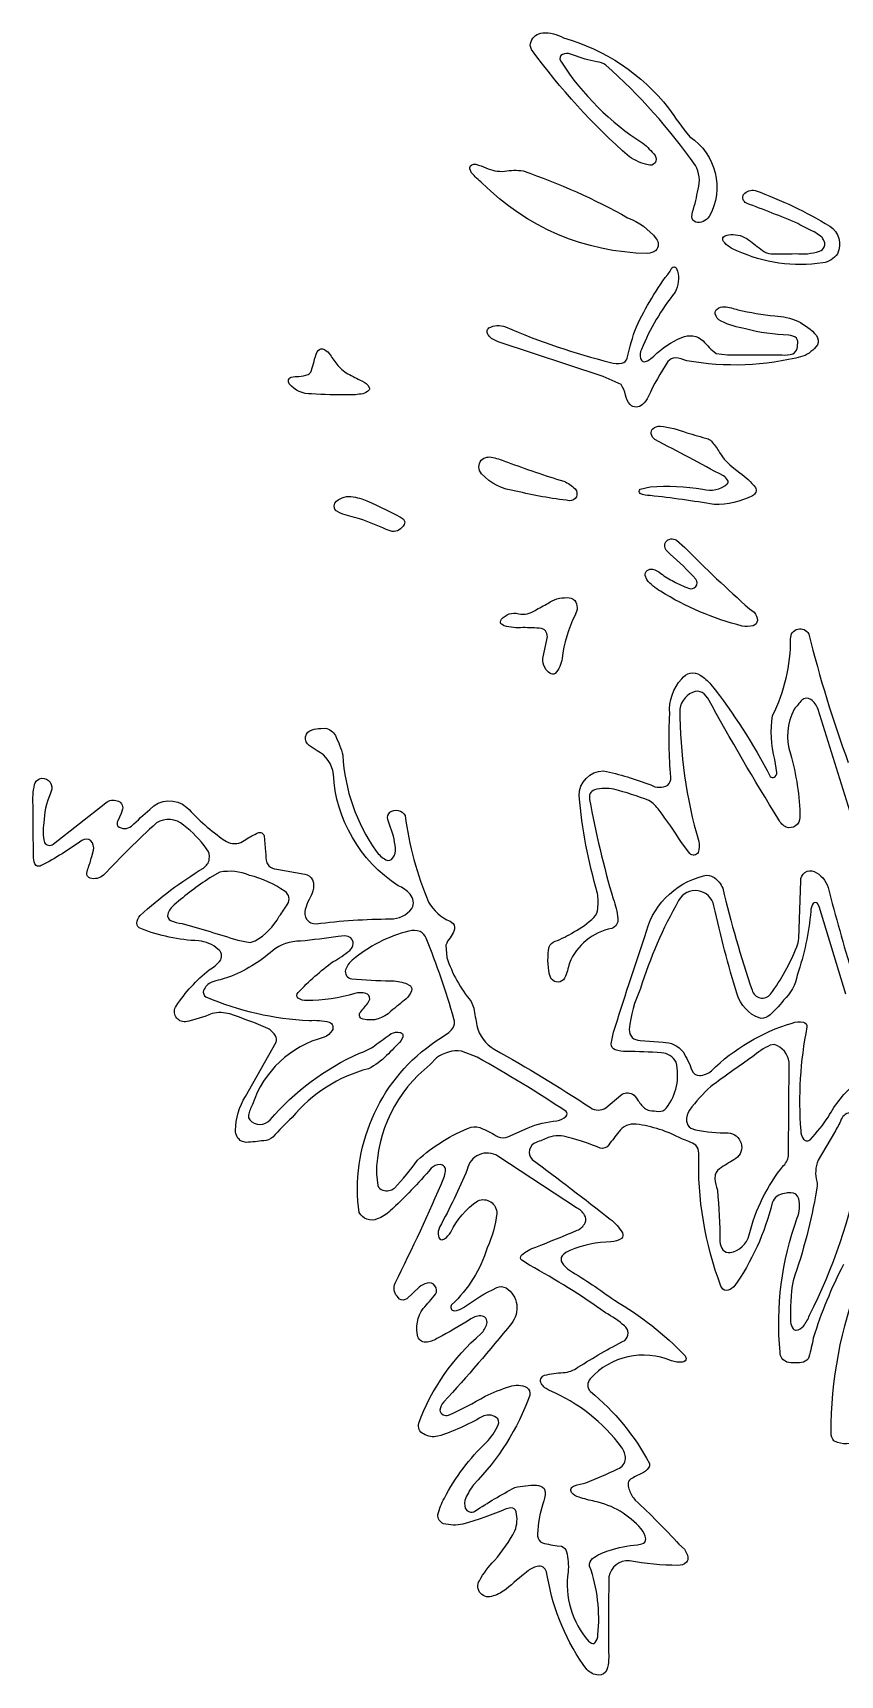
# Model space of a CAD drawing. Header units: metres. Extents: x 2.3 to 24.7, y 0 to 24.7.
# Drawn here: x 2.3 to 6.07, y 16.84 to 24.51 of the extents above; entities that cross this region are included whole.
import ezdxf

# ---------------------------------------------------------------- set-up
doc = ezdxf.new("R2010")
doc.units = ezdxf.units.M

msp = doc.modelspace()

# ---------------------------------------------------------------- linework, layer by layer
at = {"layer": 'Layer 1', "color": 0}
for points in [[(5.37151, 24.02527, -0.3967), (5.46184, 23.65228, -0.3206), (5.39961, 23.62677, -0.3235), (5.38212, 23.65147), (5.38533, 23.6741, 0.0297), (5.41074, 23.7805, 0.204), (5.39787, 23.8919, 0.0578), (4.97999, 24.3598, 0.1136), (4.93803, 24.37611, -0.0552), (4.82885, 24.40684), (4.80481, 24.41443, 0.2244), (4.77044, 24.40519, 0.3521), (4.77228, 24.37347, 0.1069), (5.15225, 23.99543, -0.0643), (5.20977, 23.93735, -0.3354), (5.2098, 23.90326, -0.3355), (5.177, 23.89393, -0.0945), (5.09016, 23.93197, -0.0558), (4.63269, 24.43301, -0.238), (4.63062, 24.47035, -0.2843), (4.68488, 24.51075, -0.1419), (4.7818, 24.48812, -0.1588), (5.27251, 24.15906, 0.012), (5.37151, 24.02527)], [(5.08168, 23.64718, -0.1367), (5.21538, 23.54899, -0.3724), (5.21311, 23.49397, -0.1643), (5.17455, 23.48011, -0.1967), (4.40301, 23.80898, -0.0655), (4.35318, 23.8573), (4.34451, 23.87503, -0.3903), (4.3611, 23.89671, -0.1457), (4.37307, 23.89695, -0.0344), (4.42008, 23.88035, 0.1332), (4.50635, 23.86428, -0.0874), (4.59314, 23.86593, -0.0451), (5.08168, 23.64718)], [(5.592, 23.49303, -0.1377), (5.52916, 23.53659, -0.3598), (5.52982, 23.55761, -0.1699), (5.56348, 23.56817, -0.1858), (5.64678, 23.54309, -0.0085), (5.71132, 23.49406, 0.1857), (5.75271, 23.47851, 0.0224), (5.86472, 23.47931, 0.1034), (5.97786, 23.49048, 0.4838), (5.99658, 23.54451, 0.095), (5.98428, 23.55917, 0.0467), (5.95212, 23.58067, -0.0119), (5.87703, 23.61975, 0.0109), (5.63603, 23.71526, -0.425), (5.62326, 23.75608, -0.2831), (5.67747, 23.77409, -0.0506), (6.02548, 23.6081, -0.3735), (6.06131, 23.47893, -0.2311), (5.99309, 23.43697, -0.1487), (5.592, 23.49303)], [(5.35775, 22.9787, 0.0612), (5.30481, 22.99232, 0.2136), (5.26992, 22.97464, 0.0439), (5.17813, 22.81092, -0.1135), (5.15041, 22.77452, -0.4269), (5.09356, 22.77382, -0.1355), (5.07135, 22.81874, 0.0807), (5.05122, 22.86772), (4.96792, 22.90506), (4.47684, 23.0677, -0.1499), (4.43196, 23.09806, -0.423), (4.43309, 23.13187, -0.2314), (4.51106, 23.13705, 0.0398), (5.00154, 22.97064, 0.1282), (5.05485, 22.96705, 0.2518), (5.07965, 22.99063, -0.0395), (5.1226, 23.13686, -0.0539), (5.28024, 23.39775), (5.28864, 23.41251, -0.4655), (5.30825, 23.41251), (5.31466, 23.39794, -0.1881), (5.30339, 23.29936, 0.07), (5.14589, 23.03164, 0.1701), (5.14127, 22.99039, 0.5462), (5.17446, 22.97889, 0.0348), (5.20406, 23.00034, -0.0912), (5.33422, 23.08732, -0.3083), (5.43445, 23.07166, 0.0562), (5.49456, 23.0134), (5.54745, 23.00698), (5.80362, 23.00599, 0.0874), (5.85364, 23.01113, 0.2331), (5.87264, 23.03631, 0.0766), (5.87575, 23.06997, 0.1728), (5.86977, 23.08402, 0.1755), (5.83398, 23.09816, -0.0551), (5.63217, 23.12767, -0.0682), (5.51803, 23.16336, -0.2484), (5.49111, 23.19871, -0.2859), (5.49946, 23.2204, -0.172), (5.53439, 23.23143, -0.057), (5.59671, 23.21644, 0.0286), (5.76912, 23.18839, -0.2135), (5.96386, 23.09641, -0.238), (5.96796, 23.05276, -0.1395), (5.90003, 22.99949, -0.1082), (5.35775, 22.9787)], [(3.60573, 22.8244, -0.2368), (3.50169, 22.87098, -0.5078), (3.51097, 22.90266, -0.0766), (3.54591, 22.90506, 0.0914), (3.58942, 22.91491, 0.2027), (3.60375, 22.92986), (3.61719, 22.97474, -0.0492), (3.63175, 23.02103, -0.3336), (3.65702, 23.03414, -0.1705), (3.68818, 23.01236, 0.0141), (3.72302, 22.96342, 0.0998), (3.77483, 22.91836, 0.013), (3.84027, 22.88484, -0.1534), (3.87477, 22.85452, -0.3104), (3.87199, 22.83967, -0.1416), (3.84493, 22.82482, -0.0509), (3.77568, 22.81917, -0.0248), (3.60573, 22.8244)], [(5.48645, 22.30654, 0.0165), (5.18718, 22.34873, -0.1189), (5.1407, 22.35882, -0.2718), (5.135, 22.36853, -0.2718), (5.1407, 22.37824), (5.18709, 22.39026, -0.0555), (5.43303, 22.37947, 0.2626), (5.54712, 22.40393, 0.3085), (5.54919, 22.41878, 0.1455), (5.52906, 22.44047, 0.0055), (5.20929, 22.61014, -0.1756), (5.19232, 22.63786, -0.2503), (5.19897, 22.66039, -0.2096), (5.23338, 22.67326, -0.0693), (5.35784, 22.642, -0.0073), (5.45741, 22.61348, -0.1115), (5.47688, 22.59863, -0.0452), (5.51101, 22.54956, 0.0992), (5.57823, 22.47752), (5.60591, 22.45438, -0.0751), (5.67865, 22.38701, -0.4272), (5.66484, 22.3483, -0.1159), (5.48645, 22.30654)], [(4.56028, 22.37008, -0.1827), (4.39929, 22.45056, -0.356), (4.39815, 22.51467, -0.2615), (4.45204, 22.52683, -0.0489), (4.5203, 22.50529, 0.0158), (4.78331, 22.41562, -0.1023), (4.83658, 22.37989, -0.3098), (4.84228, 22.34329, -0.3098), (4.81018, 22.32478, -0.0313), (4.56028, 22.37008)], [(3.83998, 22.33397, -0.0255), (4.02021, 22.24813), (4.03487, 22.23794, -0.3459), (4.03742, 22.21357, -0.3), (3.98202, 22.18019), (3.95383, 22.19023, 0.0312), (3.829, 22.24025, -0.012), (3.74056, 22.26618), (3.71765, 22.27962, -0.3884), (3.72132, 22.32223, -0.2366), (3.80019, 22.34284, -0.0298), (3.83998, 22.33397)], [(5.40093, 21.95768, 0.0253), (5.27982, 22.07582), (5.26228, 22.0942, -0.2866), (5.25941, 22.13215, -0.3853), (5.30966, 22.14045), (5.34893, 22.10632, 0.0168), (5.65069, 21.81969), (5.67276, 21.80343, -0.2074), (5.68756, 21.76557, -0.3097), (5.66757, 21.74082, -0.1198), (5.61609, 21.73903, -0.0766), (5.23546, 21.90163, -0.0878), (5.17073, 21.95593), (5.16347, 21.97503, -0.4814), (5.19756, 22.00487, -0.1372), (5.23673, 21.98493, 0.0696), (5.29745, 21.94754, 0.0409), (5.36666, 21.91582, 0.3345), (5.39957, 21.92381, 0.3346), (5.40093, 21.95768)], [(4.83588, 21.79051, 0.0837), (4.77563, 21.58728, -0.1559), (4.74315, 21.51788, -0.3234), (4.71873, 21.5185, -0.1535), (4.69629, 21.54424, -0.1793), (4.68577, 21.58775), (4.706, 21.68274, 0.3858), (4.68012, 21.72828, 0.0211), (4.59144, 21.73168, -0.0889), (4.5055, 21.73988), (4.49211, 21.7478, -0.411), (4.49249, 21.77104, -0.2859), (4.57282, 21.79697, 0.2097), (4.64919, 21.81238, -0.0144), (4.70967, 21.84501, -0.1682), (4.79807, 21.87183, -0.1794), (4.83489, 21.85906, -0.3044), (4.83588, 21.79051)], [(3.31514, 20.57427, 0.1532), (3.17763, 20.5887), (3.13015, 20.5623, 0.0333), (2.96364, 20.43628, 0.1566), (2.93399, 20.3931, 0.3343), (2.94724, 20.36312, 0.0772), (3.00084, 20.34959, -0.0089), (3.26163, 20.27072), (3.31821, 20.26011), (3.34197, 20.2677, 0.1397), (3.45473, 20.38306, 0.0263), (3.49344, 20.43973, 0.4112), (3.48174, 20.49908, 0.0914), (3.31514, 20.57427)], [(4.10002, 19.24282, -0.0926), (4.3504, 19.39787, -0.1835), (4.40381, 19.39061, -0.0078), (4.47735, 19.35304, 0.1971), (4.52242, 19.35176), (4.61647, 19.39443, -0.0824), (4.75041, 19.42681, 0.1597), (4.79491, 19.44897, 0.429), (4.79448, 19.47033, 0.0224), (4.37817, 19.72405), (4.30627, 19.75337, 0.1929), (4.18969, 19.72169), (4.16008, 19.68978, 0.2303), (3.90825, 19.17752), (3.91461, 19.12505, 0.2359), (3.93889, 19.10304, 0.2515), (3.99235, 19.11294, 0.034), (4.10002, 19.24282)], [(5.83582, 19.70142, 0.2807), (5.76803, 19.78387), (5.74719, 19.78057, 0.0718), (5.66512, 19.72669, 0.0084), (5.47051, 19.58767, 0.0493), (5.37066, 19.47735, 0.1557), (5.3569, 19.42639, 0.2226), (5.37731, 19.39249), (5.39853, 19.38467, 0.0421), (5.55146, 19.37071, -0.3186), (5.61165, 19.32321, -0.3185), (5.58672, 19.25074, 0.0054), (5.51997, 19.20967, 0.1864), (5.48984, 19.17517), (5.48824, 19.15631, 0.014), (5.50083, 19.10384, -0.0217), (5.51289, 18.86379, 0.1558), (5.52675, 18.82395, 0.2339), (5.5599, 18.81136, 0.2955), (5.64994, 18.8941, -0.1149), (5.81018, 19.21821, 0.1823), (5.83309, 19.2712), (5.83582, 19.70142)], [(6.16809, 19.21439, -0.0695), (6.19458, 19.43525, 0.418), (6.16559, 19.46519, 0.0312), (6.12632, 19.46679, 0.2738), (6.07917, 19.43431, -0.0374), (6.0474, 19.37284), (5.9707, 19.24277, 0.1596), (5.96476, 19.14448, -0.1108), (5.96311, 19.10341, -0.0445), (5.85402, 18.68002, 0.0539), (5.84289, 18.48735, 0.1207), (5.85473, 18.45577, 0.2651), (5.86934, 18.4486, 0.1792), (5.90239, 18.46835, 0.0986), (5.93086, 18.51898, 0.0706), (6.16809, 19.21439)], [(4.333, 19.2001, -0.0257), (4.20303, 18.92998, 0.1625), (4.19803, 18.88882, 0.3362), (4.21496, 18.87142), (4.22698, 18.87553, 0.0909), (4.25541, 18.90711, -0.1259), (4.38184, 19.05363, -0.5485), (4.47038, 18.99456, -0.0779), (4.42602, 18.83432, -0.1338), (4.25951, 18.56773, 0.2763), (4.2569, 18.55031, 0.2764), (4.27101, 18.53977, 0.148), (4.3149, 18.55425, -0.0502), (4.47024, 18.64811, -0.2265), (4.5146, 18.64655, -0.4435), (4.53892, 18.48, -0.0158), (4.22292, 18.11351, 0.1676), (4.20515, 18.07551, 0.4868), (4.24555, 18.05189, 0.0328), (4.41597, 18.14104, -0.019), (4.53077, 18.18653, -0.1949), (4.61129, 18.1813, -0.3261), (4.62435, 18.14495, -0.1084), (4.36195, 17.72694, 0.047), (4.32565, 17.6649, 0.1863), (4.32353, 17.617, 0.4522), (4.36864, 17.60333, -0.0252), (4.555, 17.71388, -0.063), (4.65574, 17.72449, -0.2045), (4.69143, 17.70968), (4.69723, 17.69332, -0.0919), (4.68516, 17.63751, 0.0553), (4.66022, 17.49712, 0.2045), (4.67474, 17.4594, 0.0902), (4.7126, 17.44856, 0.0226), (4.75253, 17.44172), (4.77313, 17.43955, -0.2313), (4.7967, 17.41348, -0.0848), (4.80344, 17.31967, 0.22), (4.89947, 16.99594, 0.1342), (4.91875, 16.98557, 0.2683), (4.92974, 16.98892, 0.1795), (4.9428, 17.02536, 0.1126), (4.90423, 17.34678, -0.2516), (4.91724, 17.38162, -0.0884), (4.99498, 17.41905, -0.0711), (5.12708, 17.44568), (5.14867, 17.45035, 0.3638), (5.16588, 17.47378, 0.1383), (5.14461, 17.52097, 0.1635), (4.92818, 17.64887, -0.016), (4.85459, 17.66806, -0.1299), (4.81905, 17.69031, -0.4909), (4.83295, 17.72208, -0.0135), (4.88707, 17.73538, 0.0108), (5.03562, 17.80053, 0.292), (5.07183, 17.84885, 0.1483), (5.05372, 17.9017, 0.1342), (4.71693, 18.16706, -0.1571), (4.67908, 18.19874, -0.4673), (4.6928, 18.23825, -0.0439), (4.78044, 18.25088, 0.1438), (4.84964, 18.27559, -0.0235), (5.069, 18.40146, 0.4664), (5.06683, 18.46911, 0.0563), (4.97848, 18.53006, 0.0304), (4.62411, 18.75229), (4.58677, 18.77587, -0.4236), (4.58644, 18.79887, -0.122), (4.6523, 18.83687, 0.006), (4.84606, 18.91564, 0.1713), (4.88316, 18.94996, 0.2614), (4.88094, 18.98702, 0.1202), (4.84323, 19.02139), (4.47552, 19.2621, 0.5297), (4.333, 19.2001)]]:
    msp.add_lwpolyline(points, format="xyb", close=True, dxfattribs=at)
for points in [[(6.15847, 20.75087), (5.97141, 21.34954, 0.1528), (5.93699, 21.39635, 0.36), (5.89522, 21.39291, 0.014), (5.85996, 21.35119, 0.2038), (5.84195, 21.14253, -0.0656), (5.88655, 20.8444, -0.5111), (5.82248, 20.79924, -0.1476), (5.7876, 20.83398, -0.0127), (5.4559, 21.40186), (5.43968, 21.42199, 0.2088), (5.39772, 21.43406, 0.2867), (5.32522, 21.35142, 0.0702), (5.41347, 20.733, -0.1241), (5.41102, 20.68152, -0.5053), (5.3718, 20.67563), (5.33342, 20.72772, 0.0257), (5.22825, 20.87896, 0.1132), (5.18139, 20.92351, 0.0318), (5.01785, 20.97659, 0.1015), (4.92696, 20.97409, 0.3894), (4.90409, 20.92921, 0.0255), (5.01379, 20.464, -0.0784), (5.03581, 20.37193, -0.3478), (5.00799, 20.32602, 0.253), (4.80995, 20.16413, -0.0403), (4.78755, 20.09389, -0.5416), (4.72523, 20.09049), (4.71736, 20.11166, -0.1028), (4.71528, 20.24092, -0.1778), (4.74277, 20.266, 0.0577), (4.82998, 20.3098, 0.066), (4.9245, 20.37707, 0.1763), (4.94247, 20.41983, 0.0472), (4.94157, 20.48946, -0.05), (4.8552, 20.94547, -0.4056), (4.96839, 21.06319, -0.0403), (5.18973, 20.99648, 0.2604), (5.26902, 20.9953, 0.2306), (5.28279, 21.03264, -0.0327), (5.27831, 21.32931, -0.205), (5.33408, 21.49313, -0.4145), (5.42064, 21.50954, -0.0698), (5.4708, 21.46603, -0.0482), (5.74785, 21.03589, 0.3749), (5.76591, 21.03274, 0.2525), (5.77878, 21.05442), (5.76907, 21.11542, -0.1041), (5.75832, 21.3212), (5.75832, 21.3212, 0.1191), (5.84289, 21.68001, -0.3549), (5.87632, 21.72527, -0.3549), (5.92747, 21.70188, 0.0266), (6.11222, 21.10128, 0.0564)], [(6.08973, 18.75522, 0.045), (5.94887, 18.41239, -0.0174), (5.92832, 18.32353, -0.2161), (5.9031, 18.30034, -0.1165), (5.82522, 18.30034, -0.3098), (5.79372, 18.34583, -0.1105), (5.87368, 18.97363, 0.1578), (5.88075, 19.06348, 0.3542), (5.84346, 19.09106, 0.039), (5.81466, 19.088, 0.2918), (5.75705, 19.04439, -0.093), (5.57838, 18.6508), (5.5599, 18.63854, -0.2771), (5.5269, 18.64005), (5.51737, 18.65494, -0.0985), (5.41422, 19.27572, 0.1699), (5.40022, 19.31329, 0.0562), (5.33408, 19.34342, 0.091), (5.12133, 19.41178, 0.2761), (5.04033, 19.37524, 0.0102), (4.99333, 19.31466, -0.3202), (4.95364, 19.29948, 0.0425), (4.80594, 19.34875, 0.1704), (4.71099, 19.34889, -0.016), (4.654, 19.32659, 0.5413), (4.63575, 19.24725, -0.0067), (5.0005, 18.9676, -0.1087), (5.05754, 18.90339, -0.3291), (5.05302, 18.87736, -0.1289), (5.00394, 18.86209, 0.09), (4.81235, 18.82136, 0.1207), (4.77539, 18.79666, 0.3045), (4.77563, 18.76441, 0.1135), (4.81042, 18.72868, -0.023), (5.01978, 18.5888, -0.0675), (5.35096, 18.32975), (5.35553, 18.31679, -0.3586), (5.33752, 18.29972, -0.1272), (5.28684, 18.30595, 0.3204), (4.90659, 18.22184, 0.3849), (4.90763, 18.16254, -0.0999), (5.18327, 17.82655, -0.254), (5.17978, 17.80585, -0.1196), (5.14636, 17.7795, 0.0302), (5.09554, 17.75244, 0.2621), (5.08347, 17.72793, 0.0832), (5.08974, 17.70106, 0.1067), (5.1176, 17.65514, -0.0198), (5.32145, 17.44837), (5.34672, 17.42503, -0.1312), (5.36303, 17.38812, -0.221), (5.35619, 17.36427, -0.1918), (5.31654, 17.34975, -0.0399), (5.09078, 17.37054, 0.4025), (4.99432, 17.296, 0.0061), (4.99187, 16.95478, -0.089), (4.98527, 16.8622, -0.3114), (4.94454, 16.83716, -0.1731), (4.89132, 16.86276, -0.1173), (4.70793, 17.29544), (4.7027, 17.31953, 0.4067), (4.65966, 17.3455, 0.1214), (4.61152, 17.32033, 0.0115), (4.51474, 17.23896, -0.0904), (4.45388, 17.20723, -0.3294), (4.39537, 17.21886, -0.3294), (4.38929, 17.27818, -0.066), (4.45963, 17.3728, 0.0586), (4.55523, 17.51187, 0.1529), (4.56084, 17.60022, 0.3556), (4.53671, 17.61818), (4.5145, 17.61361, -0.0316), (4.31193, 17.54317, -0.1209), (4.22212, 17.54478, -0.3462), (4.19582, 17.58669, -0.0836), (4.22608, 17.66452, -0.0821), (4.42234, 17.92517, 0.0869), (4.47773, 18.00645, 0.3396), (4.46797, 18.04157, 0.2733), (4.40127, 18.04482, -0.0577), (4.19511, 17.95327, -0.1927), (4.12883, 17.96411, -0.359), (4.10577, 18.01427, -0.1252), (4.39768, 18.43342, 0.1401), (4.4238, 18.47849, 0.5133), (4.39566, 18.51583, 0.163), (4.34319, 18.49801, -0.0255), (4.19605, 18.41315, -0.1108), (4.14589, 18.39288, -0.36), (4.10177, 18.41777, -0.2211), (4.12718, 18.55057, 0.0179), (4.18441, 18.61765, 0.3058), (4.18197, 18.65641, 0.3058), (4.14514, 18.66866, 0.1277), (4.10813, 18.64929), (4.05081, 18.5962, -0.2951), (4.01606, 18.59338), (4.00461, 18.60771, -0.2796), (3.99607, 18.66928, 0.0158), (4.22377, 19.16159, 0.0496), (4.23099, 19.19105, 0.4542), (4.20595, 19.22273, 0.1818), (4.16409, 19.20576, -0.0332), (3.97212, 19.00611, -0.1196), (3.91263, 18.96943, -0.4066), (3.82839, 18.99942), (3.82193, 19.05198, -0.2757), (4.21189, 19.81683, 0.0954), (4.26432, 19.85822, 0.2303), (4.27054, 19.90399, 0.0283), (4.1408, 20.28034, 0.1938), (4.11228, 20.31145, 0.128), (4.06009, 20.31409, 0.1128), (3.7959, 20.17789, 0.1396), (3.76413, 20.13297, 0.4498), (3.79298, 20.09106, 0.015), (3.97344, 20.0813, -0.0972), (4.04439, 20.06984), (4.0683, 20.0573, -0.2558), (4.07202, 20.0342, -0.1279), (4.04694, 19.99724, -0.0084), (3.97599, 19.93973, -0.2699), (3.84639, 19.90253, -0.4987), (3.83131, 19.9312, 0.0078), (3.8685, 19.97735), (3.87727, 19.99545, 0.3723), (3.85865, 20.02246, 0.1473), (3.80811, 20.02157, -0.0661), (3.58301, 19.98876, -0.1632), (3.54242, 20.00035, -0.3842), (3.54223, 20.02628, -0.0442), (3.70657, 20.17144, 0.0472), (3.78351, 20.22381, 0.2047), (3.80043, 20.25521, 0.4329), (3.76116, 20.29104), (3.73014, 20.28854, -0.0081), (3.55368, 20.26648, 0.1802), (3.42343, 20.22193, -0.0908), (3.2177, 20.09822, 0.0075), (3.13939, 20.07479, 0.196), (3.1013, 20.03689, 0.3341), (3.11238, 20.00592, 0.088), (3.5947, 19.89617, -0.0778), (3.68842, 19.88825, -0.4698), (3.70181, 19.84903, -0.1437), (3.66489, 19.81768, 0.2548), (3.32966, 19.50309, 0.0767), (3.31038, 19.45255, 0.1945), (3.31684, 19.43238, 0.4463), (3.41174, 19.43172, -0.1102), (3.82909, 19.74361, 0.0954), (3.9015, 19.77973, -0.0132), (3.97802, 19.83465, -0.1853), (4.01809, 19.84026, -0.4245), (4.03251, 19.81966), (4.02403, 19.80226, -0.0221), (3.95525, 19.73258, -0.0837), (3.87176, 19.67087, 0.158), (3.51465, 19.44327, 0.0194), (3.42428, 19.35143, -0.1893), (3.38223, 19.33427, -0.0145), (3.30043, 19.32659), (3.27908, 19.33168, -0.2834), (3.25089, 19.38264, -0.1389), (3.29737, 19.54147), (3.44021, 19.795, 0.2279), (3.43752, 19.82385, 0.1272), (3.4017, 19.85902, 0.0182), (3.22354, 19.92672, 0.1195), (3.14156, 19.92917, -0.053), (3.01692, 19.89023, -0.2887), (2.97194, 19.91324, -0.2888), (2.97331, 19.96377, -0.0737), (3.12685, 20.13311, 0.1065), (3.18144, 20.17893, 0.364), (3.16853, 20.22989, 0.155), (3.07839, 20.26836, -0.0828), (2.80812, 20.32522, -0.2983), (2.78912, 20.35025, -0.1941), (2.8052, 20.38683, -0.0481), (3.10041, 20.60836, 0.4459), (3.11535, 20.69868, 0.0748), (3.00801, 20.80834, 0.3406), (2.88124, 20.81894, 0.0196), (2.63374, 20.57526, -0.2525), (2.5717, 20.56102, -0.3669), (2.55591, 20.58417), (2.5609, 20.60473, 0.0355), (2.57872, 20.66182), (2.58726, 20.69194, 0.2275), (2.57533, 20.73522, 0.3407), (2.53299, 20.73762, -0.0361), (2.34339, 20.61962, -0.2934), (2.31897, 20.62061, -0.1637), (2.30718, 20.65588, -0.0057), (2.30529, 20.90257, -0.0818), (2.3118, 20.99813, -0.2364), (2.3349, 21.0259, -0.555), (2.39232, 20.9772), (2.38497, 20.95335, 0.1091), (2.35574, 20.81965, 0.122), (2.35842, 20.72852, 0.4613), (2.39953, 20.72013), (2.6451, 20.91351, -0.2543), (2.69814, 20.92289, -0.3879), (2.72326, 20.88334), (2.71685, 20.86349), (2.70115, 20.82917, 0.2691), (2.7003, 20.80395, 0.3532), (2.76484, 20.8048, -0.0091), (2.85022, 20.88235, -0.4043), (3.02356, 20.89206, 0.0538), (3.20007, 20.73706, 0.2474), (3.27521, 20.72753), (3.29841, 20.74257, -0.0101), (3.35484, 20.77326, -0.4775), (3.38373, 20.75884), (3.39095, 20.68364, 0.0492), (3.39613, 20.63344), (3.40547, 20.6183, 0.1518), (3.44276, 20.60265), (3.5741, 20.57955, -0.2439), (3.61026, 20.55263, -0.1701), (3.61158, 20.50153, -0.0549), (3.59446, 20.46085, 0.0611), (3.57603, 20.4154, 0.5346), (3.62676, 20.34803, -0.0284), (3.97326, 20.37099, 0.2419), (4.07391, 20.42007, 0.3329), (4.06556, 20.48569, 0.1139), (4.00932, 20.526, -0.2391), (3.70732, 21.04773, 0.2531), (3.63213, 21.15606), (3.59451, 21.18034, -0.2935), (3.57748, 21.22194, -0.2934), (3.60818, 21.25473, -0.0892), (3.64825, 21.26011), (3.66923, 21.26128, -0.2438), (3.71661, 21.22706, -0.0574), (3.75159, 21.13541, 0.1428), (3.90796, 20.68718, 0.1234), (3.95228, 20.64706, 0.3824), (3.98537, 20.65545, 0.185), (3.99683, 20.70099, 0.0849), (3.96878, 20.81168), (3.96123, 20.8354, -0.2265), (3.97109, 20.86887, -0.4716), (4.04227, 20.85355, 0.0675), (4.15197, 20.4492, 0.1677), (4.2522, 20.35991), (4.2671, 20.34982, -0.2509), (4.26978, 20.31395, -0.0736), (4.2522, 20.28307, 0.0843), (4.23282, 20.24734), (4.23763, 20.19043, 0.0959), (4.35045, 19.98555), (4.36289, 19.95335, -0.0065), (4.37727, 19.87236, 0.2049), (4.45902, 19.76176, -0.0181), (4.90805, 19.48914, 0.3257), (4.98023, 19.48871), (5.05042, 19.5475, -0.2993), (5.10464, 19.55236, -0.0954), (5.12802, 19.52605, 0.0749), (5.15998, 19.48716, 0.1406), (5.1845, 19.47518, -0.0115), (5.22528, 19.47146, 0.2533), (5.26318, 19.48753, 0.2293), (5.30763, 19.70156, 0.2681), (5.23923, 19.74512, 0.0148), (5.07602, 19.75149, -0.093), (5.02388, 19.75936, -0.2995), (5.00399, 19.78661), (5.01639, 19.84092, -0.0088), (5.16267, 20.28783), (5.16267, 20.28783, -0.2867), (5.43638, 20.57206, -0.2367), (5.48527, 20.56423, -0.1314), (5.52581, 20.51459, 0.0246), (5.66281, 20.03807, 0.2834), (5.70044, 20.00198, 0.2834), (5.7496, 20.0194, 0.0621), (5.8717, 20.24031, 0.1103), (5.88094, 20.27977), (5.89004, 20.54858, -0.542), (5.95293, 20.59285, -0.1993), (6.01794, 20.51822, 0.0138), (6.13141, 20.11557, 0.525)], [(6.10029, 20.0185), (5.97673, 20.42884), (5.96839, 20.44237, 0.4775), (5.94882, 20.44237, 0.1568), (5.93699, 20.40706, -0.0572), (5.87406, 20.10836, -0.1618), (5.81027, 19.99149, -0.0693), (5.73621, 19.91479, -0.237), (5.69534, 19.90781, -0.2228), (5.59242, 20.01869, -0.0203), (5.48456, 20.43247, 0.3172), (5.4106, 20.50256, 0.3172), (5.31975, 20.45637, 0.0544), (5.14179, 20.04528, 0.0873), (5.08936, 19.85416, 0.1963), (5.10219, 19.81697, 0.1713), (5.1399, 19.80297), (5.24724, 19.79476, -0.2282), (5.34078, 19.74922, -0.0502), (5.3816, 19.66352, 0.3051), (5.41814, 19.63891, 0.1543), (5.47259, 19.66088, -0.1198), (5.84964, 19.88424, -0.1262), (5.90262, 19.88764, -0.4037), (5.91922, 19.86581, 0.0692), (5.89004, 19.38156, 0.1588), (5.90361, 19.34083, 0.4213), (5.93544, 19.34068, 0.0374), (6.01897, 19.44525, -0.0978), (6.14706, 19.60308, -0.3708)], [(6.12009, 17.91975, -0.1013), (6.06112, 17.92348), (6.04533, 17.93125, -0.1707), (6.03147, 17.96869, -0.09), (6.16554, 18.6895, 0.1215)]]:
    msp.add_lwpolyline(points, format="xyb", dxfattribs=at)

doc.saveas('drawing.dxf')
